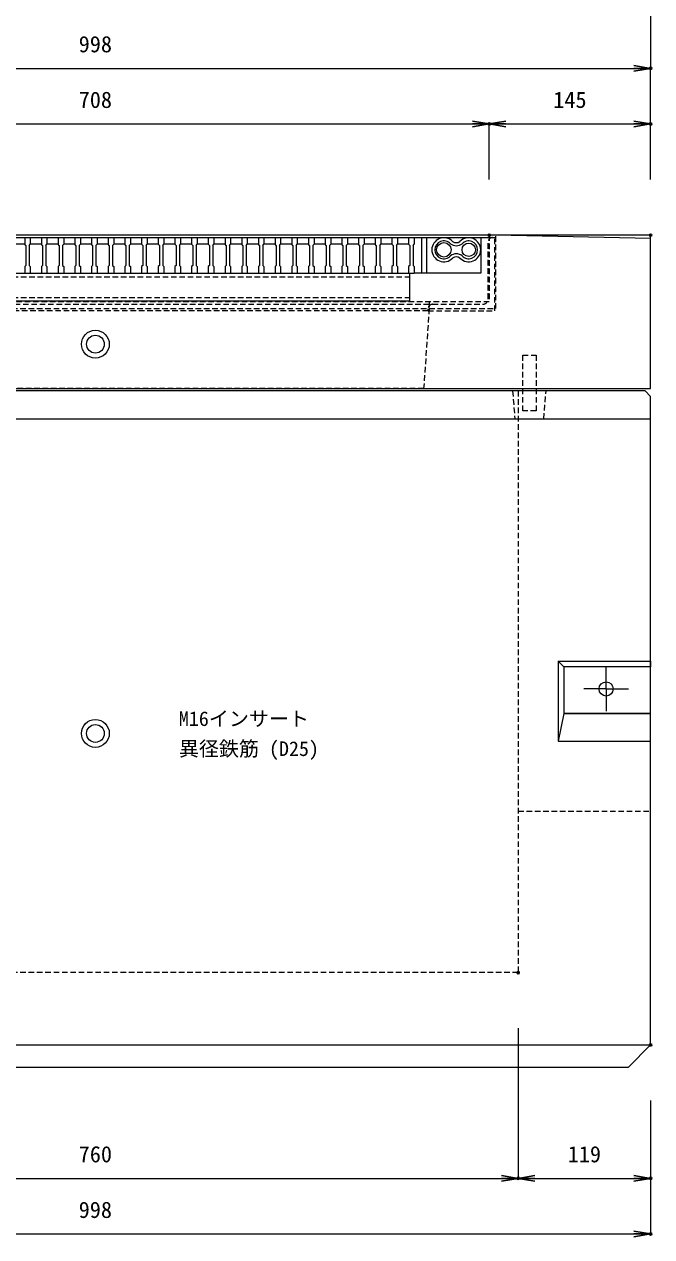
# Model space of a CAD drawing. Units: millimetres, scale not verified. Extents: x -1945 to 1945, y -1217 to 1623.
# Drawn here: x -177 to 387, y -424 to 666 of the extents above; entities that cross this region are included whole.
import ezdxf
from ezdxf.enums import TextEntityAlignment as Align

# ---------------------------------------------------------------- set-up
doc = ezdxf.new("R2010")
doc.units = ezdxf.units.MM
doc.header["$LTSCALE"] = 10
doc.header["$PDMODE"] = 32
doc.header["$PDSIZE"] = 2
doc.linetypes.add('USER1', pattern=[0.75, 0.5, -0.25])
doc.layers.add('0-0_0', color=7, linetype='Continuous')
doc.layers.add('0-2_DEFPOINTS', color=7, linetype='Continuous')
for name, color, linetype, lineweight in [('0-3_KIJUN', 7, 'USER1', 18), ('0-5_SUNPO', 3, 'Continuous', 18), ('0-6_20-受枠', 4, 'USER1', 18), ('0-7_10-グレーチング', 5, 'Continuous', 18)]:
    doc.layers.add(name, color=color, linetype=linetype, lineweight=lineweight)
doc.styles.add('ＭＳ ゴシック', font='')
doc.styles.get('ＭＳ ゴシック').set_extended_font_data('MS Gothic')

# ---------------------------------------------------------------- blocks, each defined once
blk = doc.blocks.new('_OPEN')
at = {"layer": '0-0_0'}
blk.add_line((0, 0), (-1, 0), dxfattribs=at)
blk.add_lwpolyline([(-1, 0.1667), (0, 0), (-1, -0.1667)], dxfattribs=at)
blk = doc.blocks.new('D1')
at = {"layer": '0-2_DEFPOINTS'}
blk.add_point((2331.34, 2046.08), dxfattribs=at)
at = {"layer": '0-5_SUNPO'}
for p, q in [((2331.34, 2096.08), (2331.34, 2046.08)), ((1348.34, 2046.08), (2316.34, 2046.08))]:
    blk.add_line(p, q, dxfattribs=at)
at = {"layer": '0-5_SUNPO', "xscale": 15, "yscale": 15}
blk.add_blockref('_OPEN', (2331.34, 2046.08), dxfattribs=at)
at = {"layer": '0-5_SUNPO', "color": 7, "style": 'ＭＳ ゴシック'}
blk.add_text('998', height=14.66, dxfattribs=at).set_placement((1817.34, 2056.08), align=Align.BOTTOM_LEFT)
blk = doc.blocks.new('D21')
at = {"layer": '0-2_DEFPOINTS'}
for p in [(2331.34, 2046.08), (2331.34, 1896.08)]:
    blk.add_point(p, dxfattribs=at)
at = {"layer": '0-5_SUNPO'}
for p, q in [((1348.34, 2046.08), (2316.34, 2046.08)), ((2331.34, 1946.08), (2331.34, 2046.08))]:
    blk.add_line(p, q, dxfattribs=at)
at = {"layer": '0-5_SUNPO', "xscale": 15, "yscale": 15}
blk.add_blockref('_OPEN', (2331.34, 2046.08), dxfattribs=at)
at = {"layer": '0-5_SUNPO', "color": 7, "style": 'ＭＳ ゴシック'}
blk.add_text('998', height=14.66, dxfattribs=at).set_placement((1817.34, 2056.08), align=Align.BOTTOM_LEFT)
blk = doc.blocks.new('D22')
at = {"layer": '0-2_DEFPOINTS'}
for p in [(2331.34, 1168.08), (2331.34, 998.08)]:
    blk.add_point(p, dxfattribs=at)
at = {"layer": '0-5_SUNPO'}
for p, q in [((2331.34, 1118.08), (2331.34, 998.08)), ((1348.34, 998.08), (2316.34, 998.08))]:
    blk.add_line(p, q, dxfattribs=at)
at = {"layer": '0-5_SUNPO', "xscale": 15, "yscale": 15}
blk.add_blockref('_OPEN', (2331.34, 998.08), dxfattribs=at)
at = {"layer": '0-5_SUNPO', "color": 7, "style": 'ＭＳ ゴシック'}
blk.add_text('998', height=14.66, dxfattribs=at).set_placement((1817.34, 1008.08), align=Align.BOTTOM_LEFT)
blk = doc.blocks.new('D24')
at = {"layer": '0-2_DEFPOINTS'}
for p in [(2212.34, 1233.08), (2212.34, 1048.08)]:
    blk.add_point(p, dxfattribs=at)
at = {"layer": '0-5_SUNPO'}
for p, q in [((2212.34, 1183.08), (2212.34, 1048.08)), ((1467.34, 1048.08), (2197.34, 1048.08))]:
    blk.add_line(p, q, dxfattribs=at)
at = {"layer": '0-5_SUNPO', "xscale": 15, "yscale": 15}
blk.add_blockref('_OPEN', (2212.34, 1048.08), dxfattribs=at)
at = {"layer": '0-5_SUNPO', "color": 7, "style": 'ＭＳ ゴシック'}
blk.add_text('760', height=14.66, dxfattribs=at).set_placement((1817.34, 1058.08), align=Align.BOTTOM_LEFT)
blk = doc.blocks.new('D25')
at = {"layer": '0-2_DEFPOINTS'}
for p in [(2212.34, 1233.08), (2331.34, 1168.08), (2331.34, 1048.08)]:
    blk.add_point(p, dxfattribs=at)
at = {"layer": '0-5_SUNPO'}
for p, q in [((2212.34, 1183.08), (2212.34, 1048.08)), ((2331.34, 1118.08), (2331.34, 1048.08)), ((2227.34, 1048.08), (2316.34, 1048.08))]:
    blk.add_line(p, q, dxfattribs=at)
at = {"layer": '0-5_SUNPO', "xscale": 15, "yscale": 15, "rotation": 180}
blk.add_blockref('_OPEN', (2212.34, 1048.08), dxfattribs=at)
at = {"layer": '0-5_SUNPO', "xscale": 15, "yscale": 15}
blk.add_blockref('_OPEN', (2331.34, 1048.08), dxfattribs=at)
at = {"layer": '0-5_SUNPO', "color": 7, "style": 'ＭＳ ゴシック'}
blk.add_text('119', height=14.66, dxfattribs=at).set_placement((2256.84, 1058.08), align=Align.BOTTOM_LEFT)
blk = doc.blocks.new('D28')
at = {"layer": '0-2_DEFPOINTS'}
for p in [(2186.34, 1996.08), (2186.34, 1896.08)]:
    blk.add_point(p, dxfattribs=at)
at = {"layer": '0-5_SUNPO'}
for p, q in [((1493.34, 1996.08), (2171.34, 1996.08)), ((2186.34, 1946.08), (2186.34, 1996.08))]:
    blk.add_line(p, q, dxfattribs=at)
at = {"layer": '0-5_SUNPO', "xscale": 15, "yscale": 15}
blk.add_blockref('_OPEN', (2186.34, 1996.08), dxfattribs=at)
at = {"layer": '0-5_SUNPO', "color": 7, "style": 'ＭＳ ゴシック'}
blk.add_text('708', height=14.66, dxfattribs=at).set_placement((1817.34, 2006.08), align=Align.BOTTOM_LEFT)
blk = doc.blocks.new('D29')
at = {"layer": '0-2_DEFPOINTS'}
for p in [(2331.34, 1996.08), (2186.34, 1896.08), (2331.34, 1896.08)]:
    blk.add_point(p, dxfattribs=at)
at = {"layer": '0-5_SUNPO'}
for p, q in [((2186.34, 1946.08), (2186.34, 1996.08)), ((2201.34, 1996.08), (2316.34, 1996.08)), ((2331.34, 1946.08), (2331.34, 1996.08))]:
    blk.add_line(p, q, dxfattribs=at)
at = {"layer": '0-5_SUNPO', "xscale": 15, "yscale": 15, "rotation": 180}
blk.add_blockref('_OPEN', (2186.34, 1996.08), dxfattribs=at)
at = {"layer": '0-5_SUNPO', "xscale": 15, "yscale": 15}
blk.add_blockref('_OPEN', (2331.34, 1996.08), dxfattribs=at)
at = {"layer": '0-5_SUNPO', "color": 7, "style": 'ＭＳ ゴシック'}
blk.add_text('145', height=14.66, dxfattribs=at).set_placement((2243.84, 2006.08), align=Align.BOTTOM_LEFT)
blk = doc.blocks.new('M16_insert')
at = {"layer": '0-3_KIJUN', "color": 3, "linetype": 'Continuous'}
for radius in [12.5, 8]:
    blk.add_circle((0, 0), radius, dxfattribs=at)
blk = doc.blocks.new('A$C441F1703')
at = {"layer": '0-6_20-受枠', "linetype": 'Continuous'}
blk.add_line((13, 66), (733, 66), dxfattribs=at)
at = {"layer": '0-6_20-受枠'}
for p, q in [((731, 66), (733, 66)), ((733, 0), (733, 66)), ((727, 11), (727, 62)), ((69, 6), (677, 6)), ((673, 0), (73, 0)), ((673, 0), (673, 2)), ((673, 0), (733, 0)), ((677, 6), (722, 6))]:
    blk.add_line(p, q, dxfattribs=at)
for centre, radius, start, end in [((731, 62), 4, 90, 180), ((722, 11), 5, 270, 0), ((677, 2), 4, 90, 180)]:
    blk.add_arc(centre, radius, start, end, dxfattribs=at)
blk = doc.blocks.new('A$C1EC875A3')
at = {"layer": '0-7_10-グレーチング'}
for p, q in [((0, 57), (641.5, 57)), ((285, 57), (285, 51)), ((285, 57), (290, 57)), ((290, 57), (290, 51)), ((300, 57), (300, 51)), ((300, 57), (305, 57)), ((305, 57), (305, 51)), ((315, 57), (315, 51)), ((315, 57), (320, 57)), ((320, 57), (320, 51)), ((330, 57), (335, 57)), ((335, 57), (335, 51)), ((345, 57), (350, 57)), ((345, 57), (345, 51)), ((350, 57), (350, 51)), ((360, 57), (365, 57)), ((360, 57), (360, 51)), ((365, 57), (365, 51)), ((375, 57), (380, 57)), ((375, 57), (375, 51)), ((380, 57), (380, 51)), ((390, 57), (395, 57)), ((390, 57), (390, 51)), ((395, 57), (395, 51)), ((405, 57), (405, 51)), ((405, 57), (410, 57)), ((410, 57), (410, 51)), ((420, 57), (420, 51)), ((420, 57), (425, 57)), ((425, 57), (425, 51)), ((435, 57), (435, 51)), ((435, 57), (440, 57)), ((440, 57), (440, 51)), ((450, 57), (450, 51)), ((450, 57), (455, 57)), ((455, 57), (455, 51)), ((465, 57), (465, 51)), ((465, 57), (470, 57)), ((470, 57), (470, 51)), ((480, 57), (480, 51)), ((480, 57), (485, 57)), ((485, 57), (485, 51)), ((495, 57), (495, 51)), ((495, 57), (500, 57)), ((500, 57), (500, 51)), ((510, 57), (515, 57)), ((510, 57), (510, 51)), ((515, 57), (515, 51)), ((525, 57), (530, 57)), ((525, 57), (525, 51)), ((530, 57), (530, 51)), ((540, 57), (545, 57)), ((540, 57), (540, 51)), ((545, 57), (545, 51)), ((555, 57), (560, 57)), ((555, 57), (555, 51)), ((560, 57), (560, 51)), ((570, 57), (575, 57)), ((570, 57), (570, 51)), ((575, 57), (575, 51)), ((585, 57), (585, 51)), ((585, 57), (590, 57)), ((590, 57), (590, 51)), ((600, 57), (600, 51)), ((600, 57), (605, 57)), ((605, 57), (605, 51)), ((615, 57), (615, 51)), ((615, 57), (620, 57)), ((620, 57), (620, 51)), ((630, 57), (630, 51)), ((630, 57), (635, 57)), ((635, 57), (635, 51)), ((641.5, 57), (641.5, 25)), ((646, 57), (646, 25)), ((285, 51), (275, 51)), ((286, 50), (285, 51)), ((286, 50), (286, 32)), ((289, 50), (290, 51)), ((289, 50), (289, 32)), ((300, 51), (290, 51)), ((301, 50), (300, 51)), ((301, 50), (301, 32)), ((304, 50), (305, 51)), ((304, 50), (304, 32)), ((315, 51), (305, 51)), ((316, 50), (315, 51)), ((316, 50), (316, 32)), ((319, 50), (320, 51)), ((319, 50), (319, 32)), ((331, 50), (330, 51)), ((331, 50), (331, 32)), ((334, 50), (335, 51)), ((334, 50), (334, 32)), ((345, 51), (335, 51)), ((346, 50), (345, 51)), ((346, 50), (346, 32)), ((349, 50), (350, 51)), ((349, 50), (349, 32)), ((360, 51), (350, 51)), ((361, 50), (360, 51)), ((361, 50), (361, 32)), ((364, 50), (365, 51)), ((364, 50), (364, 32)), ((375, 51), (365, 51)), ((376, 50), (375, 51)), ((376, 50), (376, 32)), ((379, 50), (380, 51)), ((379, 50), (379, 32)), ((390, 51), (380, 51)), ((391, 50), (390, 51)), ((391, 50), (391, 32)), ((394, 50), (395, 51)), ((394, 50), (394, 32)), ((405, 51), (395, 51)), ((406, 50), (405, 51)), ((406, 50), (406, 32)), ((409, 50), (410, 51)), ((409, 50), (409, 32)), ((420, 51), (410, 51)), ((421, 50), (420, 51)), ((421, 50), (421, 32)), ((424, 50), (425, 51)), ((424, 50), (424, 32)), ((435, 51), (425, 51)), ((436, 50), (435, 51)), ((436, 50), (436, 32)), ((439, 50), (440, 51)), ((439, 50), (439, 32)), ((450, 51), (440, 51)), ((451, 50), (450, 51)), ((451, 50), (451, 32)), ((454, 50), (455, 51)), ((454, 50), (454, 32)), ((465, 51), (455, 51)), ((466, 50), (465, 51)), ((466, 50), (466, 32)), ((469, 50), (470, 51)), ((469, 50), (469, 32)), ((480, 51), (470, 51)), ((481, 50), (480, 51)), ((481, 50), (481, 32)), ((484, 50), (485, 51)), ((484, 50), (484, 32)), ((495, 51), (485, 51)), ((496, 50), (495, 51)), ((496, 50), (496, 32)), ((499, 50), (500, 51)), ((499, 50), (499, 32)), ((510, 51), (500, 51)), ((511, 50), (510, 51)), ((511, 50), (511, 32)), ((514, 50), (515, 51)), ((514, 50), (514, 32)), ((525, 51), (515, 51)), ((526, 50), (525, 51)), ((526, 50), (526, 32)), ((529, 50), (530, 51)), ((529, 50), (529, 32)), ((540, 51), (530, 51)), ((541, 50), (540, 51)), ((541, 50), (541, 32)), ((544, 50), (545, 51)), ((544, 50), (544, 32)), ((555, 51), (545, 51)), ((556, 50), (555, 51)), ((556, 50), (556, 32)), ((559, 50), (560, 51)), ((559, 50), (559, 32)), ((570, 51), (560, 51)), ((571, 50), (570, 51)), ((571, 50), (571, 32)), ((574, 50), (575, 51)), ((574, 50), (574, 32)), ((585, 51), (575, 51)), ((586, 50), (585, 51)), ((586, 50), (586, 32)), ((589, 50), (590, 51)), ((589, 50), (589, 32)), ((600, 51), (590, 51)), ((601, 50), (600, 51)), ((601, 50), (601, 32)), ((604, 50), (605, 51)), ((604, 50), (604, 32)), ((615, 51), (605, 51)), ((616, 50), (615, 51)), ((616, 50), (616, 32)), ((619, 50), (620, 51)), ((619, 50), (619, 32)), ((630, 51), (620, 51)), ((631, 50), (630, 51)), ((631, 50), (631, 32)), ((634, 50), (635, 51)), ((634, 50), (634, 32)), ((4, 25), (631, 25)), ((286, 32), (285, 31)), ((285, 31), (285, 25)), ((285, 25), (290, 25)), ((289, 32), (290, 31)), ((290, 31), (290, 25)), ((301, 32), (300, 31)), ((300, 31), (300, 25)), ((300, 25), (305, 25)), ((304, 32), (305, 31)), ((305, 31), (305, 25)), ((316, 32), (315, 31)), ((315, 31), (315, 25)), ((315, 25), (320, 25)), ((319, 32), (320, 31)), ((320, 31), (320, 25)), ((331, 32), (330, 31)), ((330, 31), (330, 25)), ((330, 25), (335, 25)), ((334, 32), (335, 31)), ((335, 31), (335, 25)), ((346, 32), (345, 31)), ((345, 31), (345, 25)), ((345, 25), (350, 25)), ((349, 32), (350, 31)), ((350, 31), (350, 25)), ((361, 32), (360, 31)), ((360, 31), (360, 25)), ((360, 25), (365, 25)), ((364, 32), (365, 31)), ((365, 31), (365, 25)), ((376, 32), (375, 31)), ((375, 31), (375, 25)), ((375, 25), (380, 25)), ((379, 32), (380, 31)), ((380, 31), (380, 25)), ((391, 32), (390, 31)), ((390, 31), (390, 25)), ((390, 25), (395, 25)), ((394, 32), (395, 31)), ((395, 31), (395, 25)), ((406, 32), (405, 31)), ((405, 31), (405, 25)), ((405, 25), (410, 25)), ((409, 32), (410, 31)), ((410, 31), (410, 25)), ((421, 32), (420, 31)), ((420, 31), (420, 25)), ((420, 25), (425, 25)), ((424, 32), (425, 31)), ((425, 31), (425, 25)), ((436, 32), (435, 31)), ((435, 31), (435, 25)), ((435, 25), (440, 25)), ((439, 32), (440, 31)), ((440, 31), (440, 25)), ((451, 32), (450, 31)), ((450, 31), (450, 25)), ((450, 25), (455, 25)), ((454, 32), (455, 31)), ((455, 31), (455, 25)), ((466, 32), (465, 31)), ((465, 31), (465, 25)), ((465, 25), (470, 25)), ((469, 32), (470, 31)), ((470, 31), (470, 25)), ((481, 32), (480, 31)), ((480, 31), (480, 25)), ((480, 25), (485, 25)), ((484, 32), (485, 31)), ((485, 31), (485, 25)), ((496, 32), (495, 31)), ((495, 31), (495, 25)), ((495, 25), (500, 25)), ((499, 32), (500, 31)), ((500, 31), (500, 25)), ((511, 32), (510, 31)), ((510, 31), (510, 25)), ((510, 25), (515, 25)), ((514, 32), (515, 31)), ((515, 31), (515, 25)), ((526, 32), (525, 31)), ((525, 31), (525, 25)), ((525, 25), (530, 25)), ((529, 32), (530, 31)), ((530, 31), (530, 25)), ((541, 32), (540, 31)), ((540, 31), (540, 25)), ((540, 25), (545, 25)), ((544, 32), (545, 31)), ((545, 31), (545, 25)), ((556, 32), (555, 31)), ((555, 31), (555, 25)), ((555, 25), (560, 25)), ((559, 32), (560, 31)), ((560, 31), (560, 25)), ((571, 32), (570, 31)), ((570, 31), (570, 25)), ((570, 25), (575, 25)), ((574, 32), (575, 31)), ((575, 31), (575, 25)), ((586, 32), (585, 31)), ((585, 31), (585, 25)), ((585, 25), (590, 25)), ((589, 32), (590, 31)), ((590, 31), (590, 25)), ((601, 32), (600, 31)), ((600, 31), (600, 25)), ((600, 25), (605, 25)), ((604, 32), (605, 31)), ((605, 31), (605, 25)), ((616, 32), (615, 31)), ((615, 31), (615, 25)), ((615, 25), (620, 25)), ((619, 32), (620, 31)), ((620, 31), (620, 25)), ((631, 32), (630, 31)), ((630, 31), (630, 25)), ((630, 25), (635, 25)), ((634, 32), (635, 31)), ((635, 31), (635, 25))]:
    blk.add_line(p, q, dxfattribs=at)
at = {"layer": '0-7_10-グレーチング', "linetype": 'USER1'}
for p, q in [((4, 21.8), (631, 21.8)), ((4, 3.2), (631, 3.2))]:
    blk.add_line(p, q, dxfattribs=at)
at = {"layer": '0-7_10-グレーチング'}
for points in [[(330, 57), (330, 51), (320, 51)], [(641.5, 57), (695, 57), (695, 25), (635, 25)], [(4, 25), (4, 0), (631, 0), (631, 25)]]:
    blk.add_lwpolyline(points, dxfattribs=at)
for centre, radius in [((661.7, 46), 6.5), ((684, 46), 6)]:
    blk.add_circle(centre, radius, dxfattribs=at)
for centre, radius, start, end in [((661.7, 46), 10.8, 43.6248, 316.3752), ((684, 46), 10.8, 223.6248, 136.3752), ((661.7, 46), 8.05, 42.0835, 317.9165), ((672.9, 58.1), 8.45, 232.235, 307.765), ((672.9, 58.1), 5.65, 234.3195, 305.6805), ((684, 46), 8.05, 222.0835, 137.9165), ((672.9, 33.9), 8.45, 52.235, 127.765), ((672.9, 33.9), 5.65, 54.3195, 125.6805)]:
    blk.add_arc(centre, radius, start, end, dxfattribs=at)

msp = doc.modelspace()

# ---------------------------------------------------------------- linework, layer by layer
at = {"layer": '0-3_KIJUN', "color": 3, "linetype": 'Continuous'}
msp.add_line((386.34, 473.08), (247.34, 476.08), dxfattribs=at)
at = {"layer": '0-3_KIJUN', "linetype": 'Continuous'}
for p, q in [((-611.66, 311.08), (386.34, 311.08)), ((346.34, 68.08), (346.34, 88.08)), ((346.34, 68.08), (326.34, 68.08)), ((346.34, 68.08), (366.34, 68.08)), ((346.34, 68.08), (346.34, 48.08)), ((-611.66, -251.92), (386.34, -251.92))]:
    msp.add_line(p, q, dxfattribs=at)
at = {"layer": '0-3_KIJUN'}
msp.add_line((267.34, -41.92), (386.34, -41.92), dxfattribs=at)
at = {"layer": '0-3_KIJUN', "linetype": 'Continuous'}
for points in [[(386.34, 338.08), (386.34, 476.08), (-611.66, 476.08), (-611.66, 338.08)], [(386.34, 331.08), (381.34, 336.08), (-606.66, 336.08), (-611.66, 331.08), (-611.66, -251.92), (-591.66, -271.92), (366.34, -271.92), (386.34, -251.92)], [(303.34, 93.08), (386.34, 93.08), (386.34, 88.08), (308.34, 88.08)], [(386.34, 88.08), (308.34, 88.08), (308.34, 46.08), (386.34, 46.08)]]:
    msp.add_lwpolyline(points, close=True, dxfattribs=at)
at = {"layer": '0-3_KIJUN'}
for points in [[(-466.66, 476.08), (-472.66, 476.08), (-472.66, 410.08), (247.34, 410.08), (247.34, 476.08), (241.34, 476.08), (241.34, 416.08), (-466.66, 416.08)], [(271.34, 368.08), (283.34, 368.08), (283.34, 318.08), (271.34, 318.08)], [(292.34, 336.08), (262.34, 336.08), (264.34, 311.08), (290.34, 311.08)]]:
    msp.add_lwpolyline(points, close=True, dxfattribs=at)
for points in [[(187.34, 416.08), (187.34, 410.08), (182.34, 338.08), (-407.66, 338.08), (-412.66, 410.08), (-412.66, 416.08)], [(267.34, 336.08), (267.34, -186.92), (-492.66, -186.92), (-492.66, 336.08)]]:
    msp.add_lwpolyline(points, dxfattribs=at)
at = {"layer": '0-3_KIJUN', "linetype": 'Continuous'}
msp.add_lwpolyline([(303.34, 93.08), (303.34, 21.08), (386.34, 21.08), (386.34, 46.08), (308.34, 46.08), (303.34, 21.08)], dxfattribs=at)
msp.add_circle((346.34, 68.08), 6.35, dxfattribs=at)

# ---------------------------------------------------------------- block references
at = {"layer": '0-3_KIJUN'}
for p in [(-112.66, 378.08), (-112.66, 28.08)]:
    msp.add_blockref('M16_insert', p, dxfattribs=at)
at = {"layer": '0-5_SUNPO'}
for name in ['D1', 'D21', 'D28', 'D29', 'D24', 'D25', 'D22']:
    msp.add_blockref(name, (-1945, -1420), dxfattribs=at)
at = {"layer": '0-6_20-受枠'}
msp.add_blockref('A$C441F1703', (-486.67, 407.93), dxfattribs=at)
at = {"layer": '0-7_10-グレーチング'}
msp.add_blockref('A$C1EC875A3', (-461.18, 416.92), dxfattribs=at)

# ---------------------------------------------------------------- texts
at = {"layer": '0-5_SUNPO', "color": 7, "style": 'ＭＳ ゴシック'}
for s, p in [('M16インサート', (-37.66, 30.82)), ('異径鉄筋 (D25)', (-37.66, 3.82))]:
    msp.add_text(s, height=13.2, dxfattribs=at).set_placement(p, align=Align.BOTTOM_LEFT)

doc.saveas('drawing.dxf')
